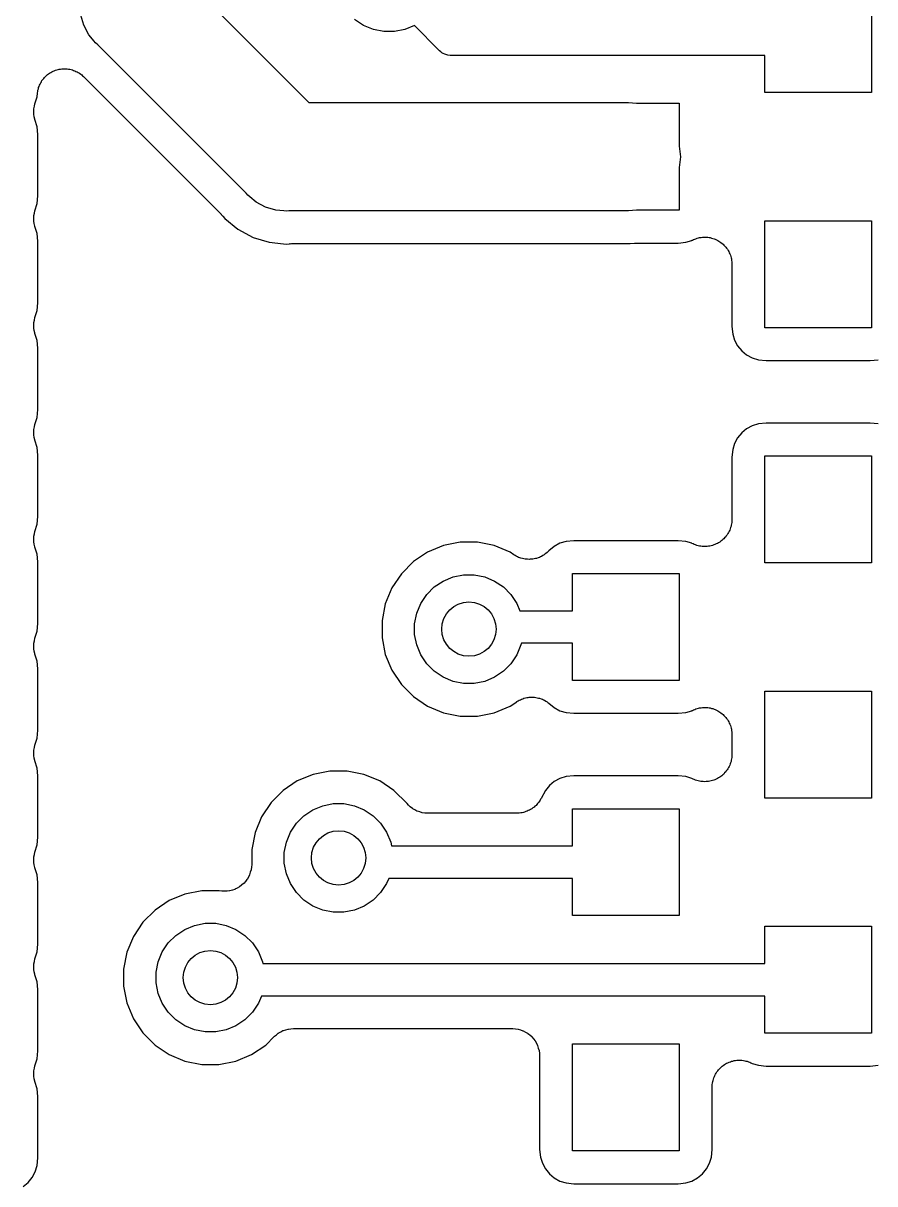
# Model space of a CAD drawing. Extents: x 98.9 to 141.5, y -118.8 to -76.2.
# Drawn here: x 124.33 to 128.31, y -100 to -94.58 of the extents above; entities that cross this region are included whole.
import ezdxf

# ---------------------------------------------------------------- set-up
doc = ezdxf.new("R2010")
doc.units = 0
doc.layers.add('BLACK', color=7, linetype='CONTINUOUS')

msp = doc.modelspace()

# ---------------------------------------------------------------- linework, layer by layer
at = {"layer": 'BLACK', "linetype": 'CONTINUOUS'}
for p, q in [((125.103, -94.3824), (125.666, -94.946)), ((128.3, -94.4), (128.3, -94.9)), ((124.613, -94.5853), (124.598, -94.5374)), ((125.922, -94.5857), (125.88, -94.5579)), ((124.636, -94.6294), (124.613, -94.5853)), ((125.968, -94.6048), (125.922, -94.5857)), ((126.017, -94.6146), (125.968, -94.6048)), ((126.067, -94.6146), (126.017, -94.6146)), ((126.116, -94.6048), (126.067, -94.6146)), ((126.161, -94.5866), (126.116, -94.6048)), ((126.275, -94.7012), (126.161, -94.5866)), ((124.645, -94.6402), (124.636, -94.6294)), ((124.66, -94.6584), (124.645, -94.6402)), ((124.668, -94.6681), (124.66, -94.6584)), ((124.66, -94.6584), (124.66, -94.6584)), ((124.678, -94.676), (124.668, -94.6681)), ((125.373, -95.3708), (124.678, -94.676)), ((126.278, -94.7041), (126.275, -94.7012)), ((126.284, -94.7093), (126.278, -94.7041)), ((126.289, -94.7137), (126.284, -94.7093)), ((126.295, -94.7167), (126.289, -94.7137)), ((126.302, -94.7207), (126.295, -94.7167)), ((126.317, -94.7251), (126.302, -94.7207)), ((126.328, -94.7262), (126.317, -94.7251)), ((126.332, -94.7266), (126.328, -94.7262)), ((126.328, -94.7262), (126.328, -94.7262)), ((126.336, -94.7262), (126.332, -94.7266)), ((127.8, -94.7262), (126.336, -94.7262)), ((127.8, -94.9), (127.8, -94.7262)), ((124.516, -94.7888), (124.522, -94.7883)), ((124.522, -94.7883), (124.529, -94.7889)), ((124.417, -94.8439), (124.421, -94.8389)), ((124.421, -94.8389), (124.425, -94.8336)), ((124.425, -94.8336), (124.429, -94.8294)), ((124.429, -94.8294), (124.433, -94.8248)), ((124.433, -94.8248), (124.438, -94.8208)), ((124.438, -94.8208), (124.442, -94.8162)), ((124.442, -94.8162), (124.447, -94.813)), ((124.447, -94.813), (124.452, -94.8092)), ((124.452, -94.8092), (124.458, -94.8062)), ((124.458, -94.8062), (124.463, -94.8027)), ((124.463, -94.8027), (124.469, -94.8004)), ((124.469, -94.8004), (124.474, -94.7977)), ((124.474, -94.7977), (124.48, -94.7958)), ((124.48, -94.7958), (124.486, -94.7934)), ((124.486, -94.7934), (124.492, -94.7923)), ((124.492, -94.7923), (124.498, -94.7906)), ((124.498, -94.7906), (124.504, -94.79)), ((124.504, -94.79), (124.51, -94.7888)), ((124.51, -94.7888), (124.516, -94.7888)), ((124.529, -94.7889), (124.535, -94.789)), ((124.535, -94.789), (124.541, -94.7902)), ((124.541, -94.7902), (124.547, -94.7908)), ((124.547, -94.7908), (124.553, -94.7926)), ((124.553, -94.7926), (124.56, -94.7939)), ((124.56, -94.7939), (124.565, -94.7963)), ((124.565, -94.7963), (124.571, -94.798)), ((124.571, -94.798), (124.576, -94.8011)), ((124.576, -94.8011), (124.582, -94.8036)), ((124.582, -94.8036), (124.587, -94.8069)), ((124.587, -94.8069), (124.593, -94.8097)), ((124.593, -94.8097), (124.598, -94.8138)), ((124.598, -94.8138), (124.603, -94.8174)), ((124.603, -94.8174), (124.607, -94.8217)), ((124.607, -94.8217), (124.612, -94.8254)), ((124.612, -94.8254), (125.255, -95.4688)), ((124.396, -94.901), (124.397, -94.8952)), ((124.397, -94.8952), (124.398, -94.8893)), ((124.398, -94.8893), (124.4, -94.8831)), ((124.4, -94.8831), (124.401, -94.8768)), ((124.401, -94.8768), (124.403, -94.8713)), ((124.403, -94.8713), (124.405, -94.8656)), ((124.405, -94.8656), (124.408, -94.86)), ((124.408, -94.86), (124.411, -94.854)), ((124.411, -94.854), (124.414, -94.8491)), ((124.414, -94.8491), (124.417, -94.8439)), ((124.384, -94.9526), (124.394, -94.9193)), ((124.394, -94.9193), (124.396, -94.9028)), ((124.396, -94.9028), (124.396, -94.901)), ((125.666, -94.946), (127.162, -94.946)), ((127.162, -94.946), (127.2, -94.9497)), ((127.2, -94.9497), (127.201, -94.95)), ((127.201, -94.95), (127.4, -94.95)), ((127.4, -94.95), (127.4, -95.1491)), ((128.3, -94.9), (127.8, -94.9)), ((124.379, -94.9754), (124.382, -94.964)), ((124.379, -94.9762), (124.379, -94.9754)), ((124.379, -94.9769), (124.379, -94.9762)), ((124.379, -94.9885), (124.379, -94.9769)), ((124.379, -95.0002), (124.379, -94.9885)), ((124.379, -95.0009), (124.379, -95.0002)), ((124.379, -95.0017), (124.379, -95.0009)), ((124.381, -95.0131), (124.379, -95.0017)), ((124.382, -94.964), (124.384, -94.9526)), ((124.383, -95.0246), (124.381, -95.0131)), ((124.384, -95.026), (124.383, -95.0246)), ((124.384, -95.0263), (124.384, -95.026)), ((124.384, -95.026), (124.384, -95.026)), ((124.384, -95.026), (124.384, -95.026)), ((124.394, -95.0596), (124.384, -95.0263)), ((124.397, -95.0957), (124.394, -95.0596)), ((124.397, -95.3832), (124.397, -95.0957)), ((127.4, -95.1491), (127.4, -95.1502)), ((127.4, -95.1502), (127.405, -95.2)), ((127.405, -95.2), (127.4, -95.2498)), ((127.4, -95.2498), (127.4, -95.2509)), ((127.4, -95.2509), (127.4, -95.45)), ((124.394, -95.4193), (124.397, -95.3832)), ((125.381, -95.3805), (125.373, -95.3708)), ((125.39, -95.3884), (125.381, -95.3805)), ((124.384, -95.4526), (124.394, -95.4193)), ((125.419, -95.4122), (125.39, -95.3884)), ((125.39, -95.3884), (125.39, -95.3884)), ((125.463, -95.4358), (125.419, -95.4122)), ((125.511, -95.4503), (125.463, -95.4358)), ((124.379, -95.4754), (124.382, -95.464)), ((124.379, -95.4762), (124.379, -95.4754)), ((124.379, -95.4769), (124.379, -95.4762)), ((124.379, -95.4885), (124.379, -95.4769)), ((124.379, -95.5002), (124.379, -95.4885)), ((124.382, -95.464), (124.384, -95.4526)), ((125.255, -95.4688), (125.256, -95.4701)), ((125.256, -95.4701), (125.26, -95.4743)), ((125.26, -95.4743), (125.263, -95.4781)), ((125.263, -95.4781), (125.272, -95.4888)), ((125.272, -95.4888), (125.334, -95.5395)), ((125.549, -95.454), (125.511, -95.4503)), ((125.561, -95.4552), (125.549, -95.454)), ((125.549, -95.454), (125.549, -95.454)), ((125.573, -95.454), (125.561, -95.4552)), ((127.162, -95.454), (125.573, -95.454)), ((127.2, -95.4503), (127.162, -95.454)), ((127.201, -95.45), (127.2, -95.4503)), ((127.4, -95.45), (127.201, -95.45)), ((124.379, -95.5009), (124.379, -95.5002)), ((124.379, -95.5017), (124.379, -95.5009)), ((124.381, -95.5131), (124.379, -95.5017)), ((124.383, -95.5246), (124.381, -95.5131)), ((124.384, -95.526), (124.383, -95.5246)), ((124.384, -95.5263), (124.384, -95.526)), ((124.384, -95.526), (124.384, -95.526)), ((124.384, -95.526), (124.384, -95.526)), ((124.394, -95.5596), (124.384, -95.5263)), ((125.334, -95.5395), (125.405, -95.5773)), ((127.8, -96), (127.8, -95.5)), ((127.8, -95.5), (128.3, -95.5)), ((128.3, -95.5), (128.3, -96)), ((124.397, -95.5957), (124.394, -95.5596)), ((124.397, -95.8832), (124.397, -95.5957)), ((125.405, -95.5773), (125.481, -95.6005)), ((125.481, -95.6005), (125.547, -95.607)), ((127.394, -95.6038), (127.43, -95.6002)), ((127.43, -95.6002), (127.459, -95.5915)), ((127.459, -95.5911), (127.461, -95.5902)), ((127.459, -95.5915), (127.459, -95.5911)), ((127.461, -95.5902), (127.466, -95.5881)), ((127.466, -95.5881), (127.472, -95.5853)), ((127.472, -95.5853), (127.478, -95.5835)), ((127.478, -95.5835), (127.484, -95.5811)), ((127.484, -95.5811), (127.49, -95.58)), ((127.49, -95.58), (127.495, -95.5783)), ((127.495, -95.5783), (127.502, -95.5777)), ((127.502, -95.5777), (127.508, -95.5765)), ((127.508, -95.5765), (127.514, -95.5766)), ((127.514, -95.5766), (127.52, -95.5761)), ((127.52, -95.5761), (127.527, -95.5768)), ((127.527, -95.5768), (127.533, -95.5768)), ((127.533, -95.5768), (127.539, -95.578)), ((127.539, -95.578), (127.545, -95.5787)), ((127.545, -95.5787), (127.551, -95.5806)), ((127.551, -95.5806), (127.557, -95.5819)), ((127.557, -95.5819), (127.563, -95.5842)), ((127.563, -95.5842), (127.568, -95.586)), ((127.568, -95.586), (127.574, -95.5891)), ((127.574, -95.5891), (127.58, -95.5916)), ((127.58, -95.5916), (127.585, -95.595)), ((127.585, -95.595), (127.59, -95.5978)), ((127.59, -95.5978), (127.595, -95.6019)), ((127.595, -95.6019), (127.601, -95.6056)), ((125.547, -95.607), (125.547, -95.607)), ((125.547, -95.607), (125.561, -95.6084)), ((125.561, -95.6084), (125.575, -95.607)), ((125.575, -95.607), (125.577, -95.6068)), ((125.577, -95.6068), (125.582, -95.6069)), ((125.582, -95.6069), (125.587, -95.6064)), ((125.587, -95.6064), (127.17, -95.6064)), ((127.17, -95.6064), (127.191, -95.6044)), ((127.191, -95.6044), (127.192, -95.6042)), ((127.192, -95.6042), (127.198, -95.6043)), ((127.198, -95.6043), (127.203, -95.6038)), ((127.203, -95.6038), (127.394, -95.6038)), ((127.601, -95.6056), (127.605, -95.6098)), ((127.605, -95.6098), (127.609, -95.6136)), ((127.609, -95.6136), (127.613, -95.6186)), ((127.613, -95.6186), (127.618, -95.6233)), ((127.618, -95.6233), (127.621, -95.6282)), ((127.621, -95.6282), (127.625, -95.6328)), ((127.625, -95.6328), (127.628, -95.6385)), ((127.628, -95.6385), (127.632, -95.644)), ((127.632, -95.644), (127.634, -95.6495)), ((127.634, -95.6495), (127.637, -95.6547)), ((127.637, -95.6547), (127.639, -95.6609)), ((127.639, -95.6609), (127.641, -95.6669)), ((127.641, -95.6669), (127.642, -95.6727)), ((127.642, -95.6727), (127.644, -95.6784)), ((127.644, -95.6784), (127.644, -95.6849)), ((127.644, -95.6849), (127.646, -95.6913)), ((127.646, -95.6913), (127.646, -95.6972)), ((127.646, -95.6972), (127.646, -95.7031)), ((127.646, -95.7031), (127.646, -95.9938)), ((124.384, -95.9526), (124.394, -95.9193)), ((124.394, -95.9193), (124.397, -95.8832)), ((124.379, -95.9754), (124.382, -95.964)), ((124.379, -95.9762), (124.379, -95.9754)), ((124.379, -95.9769), (124.379, -95.9762)), ((124.379, -95.9885), (124.379, -95.9769)), ((124.382, -95.964), (124.384, -95.9526)), ((124.379, -96.0002), (124.379, -95.9885)), ((124.379, -96.0009), (124.379, -96.0002)), ((124.379, -96.0017), (124.379, -96.0009)), ((124.381, -96.0131), (124.379, -96.0017)), ((124.383, -96.0246), (124.381, -96.0131)), ((124.384, -96.026), (124.383, -96.0246)), ((124.384, -96.0263), (124.384, -96.026)), ((124.384, -96.026), (124.384, -96.026)), ((124.384, -96.026), (124.384, -96.026)), ((124.394, -96.0596), (124.384, -96.0263)), ((127.646, -95.9938), (127.65, -96.0299)), ((127.65, -96.0299), (127.659, -96.0586)), ((128.3, -96), (127.8, -96)), ((124.397, -96.0957), (124.394, -96.0596)), ((127.659, -96.0586), (127.673, -96.0851)), ((127.673, -96.0851), (127.692, -96.1083)), ((124.397, -96.3832), (124.397, -96.0957)), ((127.692, -96.1083), (127.715, -96.1273)), ((127.715, -96.1273), (127.741, -96.1415)), ((127.741, -96.1415), (127.77, -96.1502)), ((127.77, -96.1502), (127.806, -96.1538)), ((127.806, -96.1538), (128.294, -96.1538)), ((128.294, -96.1538), (128.33, -96.1502)), ((124.394, -96.4193), (124.397, -96.3832)), ((124.379, -96.4754), (124.382, -96.464)), ((124.382, -96.464), (124.384, -96.4526)), ((124.384, -96.4526), (124.394, -96.4193)), ((127.741, -96.4585), (127.715, -96.4727)), ((127.77, -96.4498), (127.741, -96.4585)), ((127.806, -96.4462), (127.77, -96.4498)), ((128.294, -96.4462), (127.806, -96.4462)), ((128.33, -96.4498), (128.294, -96.4462)), ((124.379, -96.4762), (124.379, -96.4754)), ((124.379, -96.4769), (124.379, -96.4762)), ((124.379, -96.4885), (124.379, -96.4769)), ((124.379, -96.5002), (124.379, -96.4885)), ((124.379, -96.5009), (124.379, -96.5002)), ((124.379, -96.5017), (124.379, -96.5009)), ((124.381, -96.5131), (124.379, -96.5017)), ((124.383, -96.5246), (124.381, -96.5131)), ((124.384, -96.526), (124.383, -96.5246)), ((127.673, -96.5149), (127.659, -96.5414)), ((127.692, -96.4917), (127.673, -96.5149)), ((127.715, -96.4727), (127.692, -96.4917)), ((124.384, -96.5263), (124.384, -96.526)), ((124.384, -96.526), (124.384, -96.526)), ((124.384, -96.526), (124.384, -96.526)), ((124.394, -96.5596), (124.384, -96.5263)), ((124.397, -96.5957), (124.394, -96.5596)), ((127.65, -96.5701), (127.646, -96.6062)), ((127.659, -96.5414), (127.65, -96.5701)), ((124.397, -96.8832), (124.397, -96.5957)), ((127.646, -96.6062), (127.646, -96.8969)), ((127.8, -97.1), (127.8, -96.6)), ((127.8, -96.6), (128.3, -96.6)), ((128.3, -96.6), (128.3, -97.1)), ((124.394, -96.9193), (124.397, -96.8832)), ((127.646, -96.8969), (127.646, -96.8987)), ((127.646, -96.8987), (127.646, -96.9046)), ((127.646, -96.9046), (127.646, -96.9105)), ((124.382, -96.964), (124.384, -96.9526)), ((124.384, -96.9526), (124.394, -96.9193)), ((127.631, -96.9576), (127.627, -96.963)), ((127.633, -96.9521), (127.631, -96.9576)), ((127.636, -96.947), (127.633, -96.9521)), ((127.638, -96.9407), (127.636, -96.947)), ((127.64, -96.9348), (127.638, -96.9407)), ((127.642, -96.929), (127.64, -96.9348)), ((127.643, -96.9233), (127.642, -96.929)), ((127.644, -96.9169), (127.643, -96.9233)), ((127.646, -96.9105), (127.644, -96.9169)), ((124.379, -96.9754), (124.382, -96.964)), ((124.379, -96.9762), (124.379, -96.9754)), ((124.379, -96.9769), (124.379, -96.9762)), ((124.379, -96.9885), (124.379, -96.9769)), ((124.379, -97.0002), (124.379, -96.9885)), ((124.379, -97.0009), (124.379, -97.0002)), ((124.379, -97.0017), (124.379, -97.0009)), ((124.381, -97.0131), (124.379, -97.0017)), ((124.383, -97.0246), (124.381, -97.0131)), ((126.375, -97.0036), (126.296, -97.0192)), ((126.455, -97.0036), (126.375, -97.0036)), ((126.534, -97.0192), (126.455, -97.0036)), ((126.841, -97.0085), (126.815, -97.0227)), ((126.87, -96.9998), (126.841, -97.0085)), ((126.906, -96.9962), (126.87, -96.9998)), ((127.394, -96.9962), (126.906, -96.9962)), ((127.43, -96.9998), (127.394, -96.9962)), ((127.459, -97.0085), (127.43, -96.9998)), ((127.459, -97.0089), (127.459, -97.0085)), ((127.465, -97.0112), (127.459, -97.0089)), ((127.47, -97.014), (127.465, -97.0112)), ((127.476, -97.0159), (127.47, -97.014)), ((127.573, -97.0117), (127.567, -97.0147)), ((127.579, -97.0092), (127.573, -97.0117)), ((127.584, -97.0059), (127.579, -97.0092)), ((127.589, -97.0032), (127.584, -97.0059)), ((127.594, -96.9991), (127.589, -97.0032)), ((127.599, -96.9955), (127.594, -96.9991)), ((127.604, -96.9914), (127.599, -96.9955)), ((127.608, -96.9877), (127.604, -96.9914)), ((127.612, -96.9827), (127.608, -96.9877)), ((127.617, -96.9781), (127.612, -96.9827)), ((127.62, -96.9732), (127.617, -96.9781)), ((127.624, -96.9687), (127.62, -96.9732)), ((127.627, -96.963), (127.624, -96.9687)), ((124.384, -97.026), (124.383, -97.0246)), ((124.384, -97.0263), (124.384, -97.026)), ((124.384, -97.026), (124.384, -97.026)), ((124.384, -97.026), (124.384, -97.026)), ((124.394, -97.0596), (124.384, -97.0263)), ((124.397, -97.0957), (124.394, -97.0596)), ((126.222, -97.0499), (126.156, -97.0943)), ((126.296, -97.0192), (126.222, -97.0499)), ((126.608, -97.0499), (126.534, -97.0192)), ((126.626, -97.0625), (126.608, -97.0499)), ((126.632, -97.0652), (126.626, -97.0625)), ((126.636, -97.0684), (126.632, -97.0652)), ((126.642, -97.0711), (126.636, -97.0684)), ((126.761, -97.066), (126.755, -97.0697)), ((126.767, -97.0629), (126.761, -97.066)), ((126.771, -97.0593), (126.767, -97.0629)), ((126.776, -97.0561), (126.771, -97.0593)), ((126.781, -97.0515), (126.776, -97.0561)), ((126.786, -97.0473), (126.781, -97.0515)), ((126.789, -97.0439), (126.786, -97.0473)), ((126.815, -97.0227), (126.789, -97.0439)), ((127.482, -97.0184), (127.476, -97.0159)), ((127.488, -97.0196), (127.482, -97.0184)), ((127.494, -97.0213), (127.488, -97.0196)), ((127.5, -97.022), (127.494, -97.0213)), ((127.507, -97.0233), (127.5, -97.022)), ((127.512, -97.0233), (127.507, -97.0233)), ((127.518, -97.0239), (127.512, -97.0233)), ((127.525, -97.0233), (127.518, -97.0239)), ((127.531, -97.0234), (127.525, -97.0233)), ((127.537, -97.0222), (127.531, -97.0234)), ((127.543, -97.0217), (127.537, -97.0222)), ((127.549, -97.0198), (127.543, -97.0217)), ((127.556, -97.0186), (127.549, -97.0198)), ((127.561, -97.0164), (127.556, -97.0186)), ((127.567, -97.0147), (127.561, -97.0164)), ((124.397, -97.3832), (124.397, -97.0957)), ((126.156, -97.0943), (126.099, -97.1509)), ((126.648, -97.0742), (126.642, -97.0711)), ((126.654, -97.0759), (126.648, -97.0742)), ((126.659, -97.0781), (126.654, -97.0759)), ((126.666, -97.0795), (126.659, -97.0781)), ((126.672, -97.0814), (126.666, -97.0795)), ((126.678, -97.082), (126.672, -97.0814)), ((126.683, -97.0832), (126.678, -97.082)), ((126.69, -97.0832), (126.683, -97.0832)), ((126.697, -97.0839), (126.69, -97.0832)), ((126.702, -97.0834), (126.697, -97.0839)), ((126.708, -97.0834), (126.702, -97.0834)), ((126.715, -97.0822), (126.708, -97.0834)), ((126.721, -97.0816), (126.715, -97.0822)), ((126.727, -97.0799), (126.721, -97.0816)), ((126.732, -97.0789), (126.727, -97.0799)), ((126.739, -97.0764), (126.732, -97.0789)), ((126.745, -97.0745), (126.739, -97.0764)), ((126.75, -97.0718), (126.745, -97.0745)), ((126.755, -97.0697), (126.75, -97.0718)), ((128.3, -97.1), (127.8, -97.1)), ((126.099, -97.1509), (126.055, -97.2175)), ((126.295, -97.1849), (126.341, -97.1658)), ((126.341, -97.1658), (126.39, -97.156)), ((126.39, -97.156), (126.44, -97.156)), ((126.44, -97.156), (126.489, -97.1658)), ((126.489, -97.1658), (126.535, -97.1849)), ((126.9, -97.3238), (126.9, -97.15)), ((126.9, -97.15), (127.4, -97.15)), ((127.4, -97.15), (127.4, -97.65)), ((126.055, -97.2175), (126.024, -97.2915)), ((126.218, -97.2481), (126.253, -97.2127)), ((126.253, -97.2127), (126.295, -97.1849)), ((126.535, -97.1849), (126.577, -97.2127)), ((126.577, -97.2127), (126.612, -97.2481)), ((126.19, -97.2897), (126.218, -97.2481)), ((126.612, -97.2481), (126.64, -97.2897)), ((126.024, -97.2915), (126.009, -97.37)), ((126.161, -97.385), (126.171, -97.3359)), ((126.171, -97.3359), (126.19, -97.2897)), ((126.64, -97.2897), (126.654, -97.3238)), ((126.654, -97.3238), (126.9, -97.3238)), ((124.394, -97.4193), (124.397, -97.3832)), ((126.009, -97.37), (126.009, -97.45)), ((126.161, -97.435), (126.161, -97.385)), ((124.384, -97.4526), (124.394, -97.4193)), ((126.171, -97.4841), (126.161, -97.435)), ((124.379, -97.4754), (124.382, -97.464)), ((124.379, -97.4762), (124.379, -97.4754)), ((124.379, -97.4769), (124.379, -97.4762)), ((124.379, -97.4885), (124.379, -97.4769)), ((124.379, -97.5002), (124.379, -97.4885)), ((124.379, -97.5009), (124.379, -97.5002)), ((124.379, -97.5017), (124.379, -97.5009)), ((124.381, -97.5131), (124.379, -97.5017)), ((124.382, -97.464), (124.384, -97.4526)), ((126.009, -97.45), (126.024, -97.5285)), ((126.19, -97.5303), (126.171, -97.4841)), ((126.659, -97.4841), (126.64, -97.5303)), ((126.661, -97.4762), (126.659, -97.4841)), ((126.9, -97.4762), (126.661, -97.4762)), ((126.9, -97.65), (126.9, -97.4762)), ((124.383, -97.5246), (124.381, -97.5131)), ((124.384, -97.526), (124.383, -97.5246)), ((124.384, -97.5263), (124.384, -97.526)), ((124.384, -97.526), (124.384, -97.526)), ((124.384, -97.526), (124.384, -97.526)), ((124.394, -97.5596), (124.384, -97.5263)), ((126.024, -97.5285), (126.055, -97.6025)), ((126.218, -97.5719), (126.19, -97.5303)), ((126.64, -97.5303), (126.612, -97.5719)), ((124.397, -97.5957), (124.394, -97.5596)), ((124.397, -97.8832), (124.397, -97.5957)), ((126.055, -97.6025), (126.099, -97.6691)), ((126.253, -97.6073), (126.218, -97.5719)), ((126.295, -97.6351), (126.253, -97.6073)), ((126.577, -97.6073), (126.535, -97.6351)), ((126.612, -97.5719), (126.577, -97.6073)), ((126.341, -97.6542), (126.295, -97.6351)), ((126.39, -97.664), (126.341, -97.6542)), ((126.44, -97.664), (126.39, -97.664)), ((126.489, -97.6542), (126.44, -97.664)), ((126.535, -97.6351), (126.489, -97.6542)), ((127.4, -97.65), (126.9, -97.65)), ((126.099, -97.6691), (126.156, -97.7257)), ((127.8, -98.2), (127.8, -97.7)), ((127.8, -97.7), (128.3, -97.7)), ((128.3, -97.7), (128.3, -98.2)), ((126.156, -97.7257), (126.222, -97.7701)), ((126.222, -97.7701), (126.296, -97.8008)), ((126.534, -97.8008), (126.608, -97.7701)), ((126.608, -97.7701), (126.639, -97.7493)), ((126.639, -97.7493), (126.64, -97.7483)), ((126.64, -97.7483), (126.645, -97.7457)), ((126.645, -97.7457), (126.65, -97.7426)), ((126.65, -97.7426), (126.656, -97.74)), ((126.656, -97.74), (126.662, -97.7369)), ((126.662, -97.7369), (126.668, -97.7354)), ((126.668, -97.7354), (126.673, -97.7332)), ((126.673, -97.7332), (126.68, -97.7319)), ((126.68, -97.7319), (126.686, -97.73)), ((126.686, -97.73), (126.692, -97.7296)), ((126.692, -97.7296), (126.697, -97.7285)), ((126.697, -97.7285), (126.704, -97.7285)), ((126.704, -97.7285), (126.711, -97.7279)), ((126.711, -97.7279), (126.716, -97.7285)), ((126.716, -97.7285), (126.722, -97.7285)), ((126.722, -97.7285), (126.729, -97.7299)), ((126.729, -97.7299), (126.735, -97.7306)), ((126.735, -97.7306), (126.741, -97.7323)), ((126.741, -97.7323), (126.746, -97.7334)), ((126.746, -97.7334), (126.753, -97.736)), ((126.753, -97.736), (126.759, -97.738)), ((126.759, -97.738), (126.764, -97.7408)), ((126.764, -97.7408), (126.769, -97.7429)), ((126.769, -97.7429), (126.775, -97.7467)), ((126.775, -97.7467), (126.781, -97.7499)), ((126.781, -97.7499), (126.785, -97.7536)), ((126.785, -97.7536), (126.79, -97.7567)), ((126.79, -97.7567), (126.815, -97.7773)), ((126.296, -97.8008), (126.375, -97.8164)), ((126.375, -97.8164), (126.455, -97.8164)), ((126.455, -97.8164), (126.534, -97.8008)), ((126.815, -97.7773), (126.841, -97.7915)), ((126.841, -97.7915), (126.87, -97.8002)), ((126.87, -97.8002), (126.906, -97.8038)), ((126.906, -97.8038), (127.394, -97.8038)), ((127.394, -97.8038), (127.43, -97.8002)), ((127.43, -97.8002), (127.459, -97.7915)), ((127.459, -97.7911), (127.461, -97.7902)), ((127.459, -97.7915), (127.459, -97.7911)), ((127.461, -97.7902), (127.466, -97.7881)), ((127.466, -97.7881), (127.472, -97.7853)), ((127.472, -97.7853), (127.478, -97.7835)), ((127.478, -97.7835), (127.484, -97.7811)), ((127.484, -97.7811), (127.49, -97.78)), ((127.49, -97.78), (127.495, -97.7783)), ((127.495, -97.7783), (127.502, -97.7777)), ((127.502, -97.7777), (127.508, -97.7765)), ((127.508, -97.7765), (127.514, -97.7766)), ((127.514, -97.7766), (127.52, -97.7761)), ((127.52, -97.7761), (127.527, -97.7768)), ((127.527, -97.7768), (127.533, -97.7768)), ((127.533, -97.7768), (127.539, -97.778)), ((127.539, -97.778), (127.545, -97.7787)), ((127.545, -97.7787), (127.551, -97.7806)), ((127.551, -97.7806), (127.557, -97.7819)), ((127.557, -97.7819), (127.563, -97.7842)), ((127.563, -97.7842), (127.568, -97.786)), ((127.568, -97.786), (127.574, -97.7891)), ((127.574, -97.7891), (127.58, -97.7916)), ((127.58, -97.7916), (127.585, -97.795)), ((127.585, -97.795), (127.59, -97.7978)), ((127.59, -97.7978), (127.595, -97.8019)), ((127.595, -97.8019), (127.601, -97.8056)), ((127.601, -97.8056), (127.605, -97.8098)), ((127.605, -97.8098), (127.609, -97.8136)), ((127.609, -97.8136), (127.613, -97.8186)), ((127.613, -97.8186), (127.618, -97.8233)), ((127.618, -97.8233), (127.621, -97.8282)), ((127.621, -97.8282), (127.625, -97.8328)), ((127.625, -97.8328), (127.628, -97.8385)), ((127.628, -97.8385), (127.632, -97.844)), ((127.632, -97.844), (127.634, -97.8494)), ((127.634, -97.8494), (127.637, -97.8547)), ((127.637, -97.8547), (127.639, -97.8609)), ((127.639, -97.8609), (127.641, -97.8669)), ((127.641, -97.8669), (127.642, -97.8727)), ((127.642, -97.8727), (127.644, -97.8784)), ((127.644, -97.8784), (127.644, -97.8849)), ((124.384, -97.9526), (124.394, -97.9193)), ((124.394, -97.9193), (124.397, -97.8832)), ((127.644, -97.8849), (127.646, -97.8913)), ((127.646, -97.8913), (127.646, -97.8972)), ((127.646, -97.8972), (127.646, -97.9031)), ((127.646, -97.9031), (127.646, -97.9969)), ((124.379, -97.9754), (124.382, -97.964)), ((124.379, -97.9762), (124.379, -97.9754)), ((124.379, -97.9769), (124.379, -97.9762)), ((124.379, -97.9885), (124.379, -97.9769)), ((124.379, -98.0002), (124.379, -97.9885)), ((124.382, -97.964), (124.384, -97.9526)), ((124.379, -98.0009), (124.379, -98.0002)), ((124.379, -98.0017), (124.379, -98.0009)), ((124.381, -98.0131), (124.379, -98.0017)), ((124.383, -98.0246), (124.381, -98.0131)), ((124.384, -98.026), (124.383, -98.0246)), ((124.384, -98.0263), (124.384, -98.026)), ((124.384, -98.026), (124.384, -98.026)), ((124.384, -98.026), (124.384, -98.026)), ((124.394, -98.0596), (124.384, -98.0263)), ((127.638, -98.0407), (127.636, -98.047)), ((127.64, -98.0348), (127.638, -98.0407)), ((127.642, -98.029), (127.64, -98.0348)), ((127.643, -98.0233), (127.642, -98.029)), ((127.644, -98.0169), (127.643, -98.0233)), ((127.646, -98.0105), (127.644, -98.0169)), ((127.646, -97.9969), (127.646, -97.9987)), ((127.646, -97.9987), (127.646, -98.0046)), ((127.646, -98.0046), (127.646, -98.0105)), ((124.397, -98.0957), (124.394, -98.0596)), ((124.397, -98.3832), (124.397, -98.0957)), ((125.686, -98.0892), (125.612, -98.1199)), ((125.765, -98.0736), (125.686, -98.0892)), ((125.845, -98.0736), (125.765, -98.0736)), ((125.924, -98.0892), (125.845, -98.0736)), ((125.998, -98.1199), (125.924, -98.0892)), ((126.87, -98.0998), (126.841, -98.1085)), ((126.906, -98.0962), (126.87, -98.0998)), ((127.394, -98.0962), (126.906, -98.0962)), ((127.43, -98.0998), (127.394, -98.0962)), ((127.459, -98.1085), (127.43, -98.0998)), ((127.594, -98.0991), (127.589, -98.1032)), ((127.599, -98.0955), (127.594, -98.0991)), ((127.604, -98.0914), (127.599, -98.0955)), ((127.608, -98.0877), (127.604, -98.0914)), ((127.612, -98.0827), (127.608, -98.0877)), ((127.617, -98.0781), (127.612, -98.0827)), ((127.62, -98.0732), (127.617, -98.0781)), ((127.624, -98.0687), (127.62, -98.0732)), ((127.627, -98.063), (127.624, -98.0687)), ((127.631, -98.0576), (127.627, -98.063)), ((127.633, -98.0521), (127.631, -98.0576)), ((127.636, -98.047), (127.633, -98.0521)), ((125.612, -98.1199), (125.546, -98.1643)), ((126.064, -98.1643), (125.998, -98.1199)), ((126.792, -98.1417), (126.773, -98.1649)), ((126.815, -98.1227), (126.792, -98.1417)), ((126.841, -98.1085), (126.815, -98.1227)), ((127.459, -98.1089), (127.459, -98.1085)), ((127.465, -98.1112), (127.459, -98.1089)), ((127.47, -98.114), (127.465, -98.1112)), ((127.476, -98.1159), (127.47, -98.114)), ((127.482, -98.1184), (127.476, -98.1159)), ((127.488, -98.1196), (127.482, -98.1184)), ((127.494, -98.1213), (127.488, -98.1196)), ((127.5, -98.122), (127.494, -98.1213)), ((127.507, -98.1233), (127.5, -98.122)), ((127.512, -98.1233), (127.507, -98.1233)), ((127.518, -98.1239), (127.512, -98.1233)), ((127.525, -98.1233), (127.518, -98.1239)), ((127.531, -98.1234), (127.525, -98.1233)), ((127.537, -98.1222), (127.531, -98.1234)), ((127.543, -98.1217), (127.537, -98.1222)), ((127.549, -98.1198), (127.543, -98.1217)), ((127.556, -98.1186), (127.549, -98.1198)), ((127.561, -98.1164), (127.556, -98.1186)), ((127.567, -98.1147), (127.561, -98.1164)), ((127.573, -98.1117), (127.567, -98.1147)), ((127.579, -98.1092), (127.573, -98.1117)), ((127.584, -98.1059), (127.579, -98.1092)), ((127.589, -98.1032), (127.584, -98.1059)), ((125.546, -98.1643), (125.489, -98.2209)), ((126.126, -98.2258), (126.064, -98.1643)), ((126.751, -98.2057), (126.748, -98.2104)), ((126.753, -98.2018), (126.751, -98.2057)), ((126.773, -98.1649), (126.753, -98.2018)), ((128.3, -98.2), (127.8, -98.2)), ((125.489, -98.2209), (125.445, -98.2875)), ((125.643, -98.2827), (125.685, -98.2549)), ((125.685, -98.2549), (125.731, -98.2358)), ((125.731, -98.2358), (125.78, -98.226)), ((125.78, -98.226), (125.83, -98.226)), ((125.83, -98.226), (125.879, -98.2358)), ((125.879, -98.2358), (125.925, -98.2549)), ((125.925, -98.2549), (125.967, -98.2827)), ((126.132, -98.2333), (126.126, -98.2258)), ((126.132, -98.2336), (126.132, -98.2333)), ((126.132, -98.2341), (126.132, -98.2336)), ((126.141, -98.2416), (126.132, -98.2341)), ((126.151, -98.2492), (126.141, -98.2416)), ((126.151, -98.2495), (126.151, -98.2492)), ((126.152, -98.2499), (126.151, -98.2495)), ((126.162, -98.2554), (126.152, -98.2499)), ((126.172, -98.2611), (126.162, -98.2554)), ((126.173, -98.2613), (126.172, -98.2611)), ((126.173, -98.2616), (126.173, -98.2613)), ((126.185, -98.265), (126.173, -98.2616)), ((126.688, -98.2618), (126.682, -98.2638)), ((126.693, -98.2591), (126.688, -98.2618)), ((126.699, -98.257), (126.693, -98.2591)), ((126.704, -98.2533), (126.699, -98.257)), ((126.71, -98.2502), (126.704, -98.2533)), ((126.715, -98.2466), (126.71, -98.2502)), ((126.72, -98.2435), (126.715, -98.2466)), ((126.724, -98.2388), (126.72, -98.2435)), ((126.73, -98.2345), (126.724, -98.2388)), ((126.733, -98.2301), (126.73, -98.2345)), ((126.737, -98.2262), (126.733, -98.2301)), ((126.741, -98.2206), (126.737, -98.2262)), ((126.745, -98.2154), (126.741, -98.2206)), ((126.748, -98.2104), (126.745, -98.2154)), ((126.9, -98.4238), (126.9, -98.25)), ((126.9, -98.25), (127.4, -98.25)), ((127.4, -98.25), (127.4, -98.75)), ((125.445, -98.2875), (125.414, -98.3615)), ((125.608, -98.3181), (125.643, -98.2827)), ((125.967, -98.2827), (126.002, -98.3181)), ((126.196, -98.2686), (126.185, -98.265)), ((126.196, -98.2687), (126.196, -98.2686)), ((126.197, -98.2689), (126.196, -98.2687)), ((126.209, -98.2701), (126.197, -98.2689)), ((126.221, -98.2714), (126.209, -98.2701)), ((126.222, -98.2714), (126.221, -98.2714)), ((126.64, -98.2714), (126.222, -98.2714)), ((126.222, -98.2714), (126.222, -98.2714)), ((126.222, -98.2714), (126.222, -98.2714)), ((126.222, -98.2714), (126.222, -98.2714)), ((126.646, -98.2708), (126.64, -98.2714)), ((126.651, -98.2709), (126.646, -98.2708)), ((126.658, -98.2696), (126.651, -98.2709)), ((126.665, -98.269), (126.658, -98.2696)), ((126.67, -98.2673), (126.665, -98.269)), ((126.676, -98.2663), (126.67, -98.2673)), ((126.682, -98.2638), (126.676, -98.2663)), ((125.414, -98.3615), (125.399, -98.44)), ((125.561, -98.4059), (125.58, -98.3597)), ((125.58, -98.3597), (125.608, -98.3181)), ((126.002, -98.3181), (126.03, -98.3597)), ((126.03, -98.3597), (126.049, -98.4059)), ((124.384, -98.4526), (124.394, -98.4193)), ((124.394, -98.4193), (124.397, -98.3832)), ((125.551, -98.455), (125.561, -98.4059)), ((126.049, -98.4059), (126.053, -98.4238)), ((126.053, -98.4238), (126.9, -98.4238)), ((124.379, -98.4754), (124.382, -98.464)), ((124.379, -98.4762), (124.379, -98.4754)), ((124.379, -98.4769), (124.379, -98.4762)), ((124.379, -98.4885), (124.379, -98.4769)), ((124.382, -98.464), (124.384, -98.4526)), ((125.399, -98.44), (125.399, -98.5094)), ((125.551, -98.505), (125.551, -98.455)), ((124.379, -98.5002), (124.379, -98.4885)), ((124.379, -98.5009), (124.379, -98.5002)), ((124.379, -98.5017), (124.379, -98.5009)), ((124.381, -98.5131), (124.379, -98.5017)), ((124.383, -98.5246), (124.381, -98.5131)), ((124.384, -98.526), (124.383, -98.5246)), ((124.384, -98.5263), (124.384, -98.526)), ((124.384, -98.526), (124.384, -98.526)), ((124.384, -98.526), (124.384, -98.526)), ((124.394, -98.5596), (124.384, -98.5263)), ((125.397, -98.5231), (125.396, -98.535)), ((125.399, -98.5112), (125.397, -98.5231)), ((125.399, -98.5094), (125.399, -98.5104)), ((125.399, -98.5104), (125.399, -98.5104)), ((125.399, -98.5104), (125.399, -98.5104)), ((125.399, -98.5104), (125.399, -98.5112)), ((125.561, -98.5541), (125.551, -98.505)), ((124.397, -98.5957), (124.394, -98.5596)), ((125.376, -98.5811), (125.369, -98.5902)), ((125.377, -98.5808), (125.376, -98.5811)), ((125.383, -98.5699), (125.377, -98.5805)), ((125.377, -98.5805), (125.377, -98.5808)), ((125.388, -98.5594), (125.383, -98.5699)), ((125.389, -98.5587), (125.388, -98.5591)), ((125.388, -98.5591), (125.388, -98.5594)), ((125.392, -98.5472), (125.389, -98.5587)), ((125.396, -98.5358), (125.392, -98.5472)), ((125.396, -98.535), (125.396, -98.5354)), ((125.396, -98.5354), (125.396, -98.5358)), ((125.58, -98.6003), (125.561, -98.5541)), ((126.04, -98.5762), (126.03, -98.6003)), ((126.9, -98.5762), (126.04, -98.5762)), ((126.9, -98.75), (126.9, -98.5762)), ((124.397, -98.8832), (124.397, -98.5957)), ((125.165, -98.6336), (125.086, -98.6492)), ((125.245, -98.6336), (125.165, -98.6336)), ((125.247, -98.634), (125.245, -98.6336)), ((125.259, -98.6351), (125.247, -98.634)), ((125.271, -98.6364), (125.259, -98.6351)), ((125.283, -98.6352), (125.271, -98.6364)), ((125.271, -98.6364), (125.271, -98.6364)), ((125.271, -98.6364), (125.271, -98.6364)), ((125.295, -98.6341), (125.283, -98.6352)), ((125.296, -98.634), (125.295, -98.6341)), ((125.308, -98.6305), (125.296, -98.634)), ((125.296, -98.634), (125.296, -98.634)), ((125.319, -98.6272), (125.308, -98.6305)), ((125.32, -98.627), (125.319, -98.6272)), ((125.331, -98.6212), (125.32, -98.6269)), ((125.32, -98.6269), (125.32, -98.627)), ((125.341, -98.6157), (125.331, -98.6212)), ((125.342, -98.6152), (125.341, -98.6154)), ((125.341, -98.6154), (125.341, -98.6157)), ((125.351, -98.6077), (125.342, -98.6152)), ((125.36, -98.6001), (125.351, -98.6077)), ((125.361, -98.5998), (125.36, -98.6001)), ((125.369, -98.5902), (125.361, -98.5996)), ((125.361, -98.5996), (125.361, -98.5998)), ((125.608, -98.6419), (125.58, -98.6003)), ((125.643, -98.6773), (125.608, -98.6419)), ((126.002, -98.6419), (125.967, -98.6773)), ((126.03, -98.6003), (126.002, -98.6419)), ((125.012, -98.6799), (124.946, -98.7243)), ((125.086, -98.6492), (125.012, -98.6799)), ((125.685, -98.7051), (125.643, -98.6773)), ((125.967, -98.6773), (125.925, -98.7051)), ((124.946, -98.7243), (124.889, -98.7809)), ((125.731, -98.7242), (125.685, -98.7051)), ((125.78, -98.734), (125.731, -98.7242)), ((125.83, -98.734), (125.78, -98.734)), ((125.879, -98.7242), (125.83, -98.734)), ((125.925, -98.7051), (125.879, -98.7242)), ((127.4, -98.75), (126.9, -98.75)), ((124.889, -98.7809), (124.845, -98.8475)), ((125.085, -98.8149), (125.131, -98.7958)), ((125.131, -98.7958), (125.18, -98.786)), ((125.18, -98.786), (125.23, -98.786)), ((125.23, -98.786), (125.279, -98.7958)), ((125.279, -98.7958), (125.325, -98.8149)), ((127.8, -98.9738), (127.8, -98.8)), ((127.8, -98.8), (128.3, -98.8)), ((128.3, -98.8), (128.3, -99.3)), ((124.845, -98.8475), (124.814, -98.9215)), ((125.008, -98.8781), (125.043, -98.8427)), ((125.043, -98.8427), (125.085, -98.8149)), ((125.325, -98.8149), (125.367, -98.8427)), ((125.367, -98.8427), (125.402, -98.8781)), ((124.394, -98.9193), (124.397, -98.8832)), ((124.98, -98.9197), (125.008, -98.8781)), ((125.402, -98.8781), (125.43, -98.9197)), ((124.379, -98.9754), (124.382, -98.964)), ((124.382, -98.964), (124.384, -98.9526)), ((124.384, -98.9526), (124.394, -98.9193)), ((124.814, -98.9215), (124.799, -99)), ((124.951, -99.015), (124.961, -98.9659)), ((124.961, -98.9659), (124.98, -98.9197)), ((125.43, -98.9197), (125.449, -98.9659)), ((125.449, -98.9659), (125.451, -98.9738)), ((124.379, -98.9762), (124.379, -98.9754)), ((124.379, -98.9769), (124.379, -98.9762)), ((124.379, -98.9885), (124.379, -98.9769)), ((124.379, -99.0002), (124.379, -98.9885)), ((124.379, -99.0009), (124.379, -99.0002)), ((124.379, -99.0017), (124.379, -99.0009)), ((124.381, -99.0131), (124.379, -99.0017)), ((124.383, -99.0246), (124.381, -99.0131)), ((124.799, -99), (124.799, -99.08)), ((124.951, -99.065), (124.951, -99.015)), ((125.451, -98.9738), (127.8, -98.9738)), ((124.384, -99.026), (124.383, -99.0246)), ((124.384, -99.0263), (124.384, -99.026)), ((124.384, -99.026), (124.384, -99.026)), ((124.384, -99.026), (124.384, -99.026)), ((124.394, -99.0596), (124.384, -99.0263)), ((124.397, -99.0957), (124.394, -99.0596)), ((124.961, -99.1141), (124.951, -99.065)), ((124.397, -99.3832), (124.397, -99.0957)), ((124.799, -99.08), (124.814, -99.1585)), ((124.98, -99.1603), (124.961, -99.1141)), ((125.444, -99.1262), (125.43, -99.1603)), ((127.8, -99.1262), (125.444, -99.1262)), ((127.8, -99.3), (127.8, -99.1262)), ((124.814, -99.1585), (124.845, -99.2325)), ((125.008, -99.2019), (124.98, -99.1603)), ((125.43, -99.1603), (125.402, -99.2019)), ((124.845, -99.2325), (124.889, -99.2991)), ((125.043, -99.2373), (125.008, -99.2019)), ((125.085, -99.2651), (125.043, -99.2373)), ((125.367, -99.2373), (125.325, -99.2651)), ((125.402, -99.2019), (125.367, -99.2373)), ((125.131, -99.2842), (125.085, -99.2651)), ((125.18, -99.294), (125.131, -99.2842)), ((125.23, -99.294), (125.18, -99.294)), ((125.279, -99.2842), (125.23, -99.294)), ((125.325, -99.2651), (125.279, -99.2842)), ((125.525, -99.2991), (125.535, -99.2937)), ((125.535, -99.2937), (125.545, -99.2882)), ((125.545, -99.2882), (125.546, -99.288)), ((125.546, -99.288), (125.547, -99.2877)), ((125.547, -99.2877), (125.558, -99.2844)), ((125.558, -99.2844), (125.569, -99.281)), ((125.569, -99.281), (125.57, -99.281)), ((125.57, -99.2808), (125.582, -99.2797)), ((125.57, -99.281), (125.57, -99.2808)), ((125.582, -99.2797), (125.594, -99.2786)), ((125.594, -99.2786), (126.619, -99.2786)), ((126.619, -99.2786), (126.62, -99.2786)), ((126.62, -99.2786), (126.62, -99.2786)), ((126.62, -99.2786), (126.62, -99.2786)), ((126.62, -99.2786), (126.621, -99.2786)), ((126.621, -99.2786), (126.633, -99.2799)), ((126.633, -99.2799), (126.645, -99.2812)), ((126.645, -99.2812), (126.645, -99.2813)), ((126.645, -99.2813), (126.646, -99.2814)), ((126.646, -99.2814), (126.657, -99.285)), ((126.657, -99.285), (126.668, -99.2885)), ((126.668, -99.2885), (126.669, -99.2887)), ((126.669, -99.2887), (126.669, -99.2889)), ((126.669, -99.2889), (126.68, -99.2946)), ((124.889, -99.2991), (124.946, -99.3557)), ((125.464, -99.3557), (125.504, -99.3158)), ((125.504, -99.3155), (125.505, -99.3146)), ((125.504, -99.3158), (125.504, -99.3155)), ((125.504, -99.3155), (125.504, -99.3155)), ((125.504, -99.3155), (125.504, -99.3155)), ((125.505, -99.3146), (125.514, -99.3072)), ((125.514, -99.3072), (125.523, -99.2998)), ((125.523, -99.2998), (125.524, -99.2995)), ((125.524, -99.2995), (125.525, -99.2991)), ((126.68, -99.2946), (126.69, -99.3003)), ((126.69, -99.3003), (126.691, -99.3006)), ((126.691, -99.3006), (126.691, -99.3008)), ((126.691, -99.3008), (126.7, -99.3085)), ((126.7, -99.3085), (126.709, -99.3161)), ((126.709, -99.3161), (126.71, -99.3165)), ((126.71, -99.3165), (126.71, -99.3167)), ((126.71, -99.3167), (126.717, -99.3261)), ((126.717, -99.3261), (126.725, -99.3353)), ((126.725, -99.3353), (126.725, -99.3357)), ((126.725, -99.3357), (126.726, -99.3361)), ((126.726, -99.3361), (126.731, -99.3467)), ((126.731, -99.3467), (126.737, -99.3572)), ((128.3, -99.3), (127.8, -99.3)), ((124.394, -99.4193), (124.397, -99.3832)), ((124.946, -99.3557), (125.012, -99.4001)), ((125.012, -99.4001), (125.086, -99.4308)), ((125.324, -99.4308), (125.398, -99.4001)), ((125.398, -99.4001), (125.464, -99.3557)), ((126.737, -99.3572), (126.737, -99.3576)), ((126.737, -99.3576), (126.737, -99.358)), ((126.737, -99.358), (126.74, -99.3695)), ((126.74, -99.3695), (126.744, -99.3809)), ((126.744, -99.3809), (126.744, -99.3814)), ((126.744, -99.3814), (126.744, -99.3818)), ((126.744, -99.3818), (126.745, -99.3937)), ((126.745, -99.3937), (126.746, -99.4056)), ((126.9, -99.85), (126.9, -99.35)), ((126.9, -99.35), (127.4, -99.35)), ((127.4, -99.35), (127.4, -99.85)), ((124.382, -99.464), (124.384, -99.4526)), ((124.384, -99.4526), (124.394, -99.4193)), ((125.086, -99.4308), (125.165, -99.4464)), ((125.165, -99.4464), (125.245, -99.4464)), ((125.245, -99.4464), (125.324, -99.4308)), ((126.746, -99.4056), (126.746, -99.8438)), ((127.596, -99.4586), (127.601, -99.4545)), ((127.601, -99.4545), (127.606, -99.4509)), ((127.606, -99.4509), (127.611, -99.4468)), ((127.611, -99.4468), (127.616, -99.4441)), ((127.616, -99.4441), (127.621, -99.4408)), ((127.621, -99.4408), (127.627, -99.4383)), ((127.627, -99.4383), (127.633, -99.4353)), ((127.633, -99.4353), (127.639, -99.4336)), ((127.639, -99.4336), (127.644, -99.4314)), ((127.644, -99.4314), (127.651, -99.4302)), ((127.651, -99.4302), (127.657, -99.4283)), ((127.657, -99.4283), (127.663, -99.4278)), ((127.663, -99.4278), (127.669, -99.4266)), ((127.669, -99.4266), (127.675, -99.4267)), ((127.675, -99.4267), (127.682, -99.4261)), ((127.682, -99.4261), (127.688, -99.4267)), ((127.688, -99.4267), (127.693, -99.4267)), ((127.693, -99.4267), (127.7, -99.428)), ((127.7, -99.428), (127.706, -99.4287)), ((127.706, -99.4287), (127.712, -99.4304)), ((127.712, -99.4304), (127.718, -99.4316)), ((127.718, -99.4316), (127.724, -99.4341)), ((127.724, -99.4341), (127.73, -99.436)), ((127.73, -99.436), (127.735, -99.4388)), ((127.735, -99.4388), (127.741, -99.4411)), ((127.741, -99.4411), (127.741, -99.4415)), ((127.741, -99.4415), (127.77, -99.4502)), ((127.77, -99.4502), (127.806, -99.4538)), ((127.806, -99.4538), (128.294, -99.4538)), ((128.294, -99.4538), (128.33, -99.4502)), ((124.379, -99.4754), (124.382, -99.464)), ((124.379, -99.4762), (124.379, -99.4754)), ((124.379, -99.4769), (124.379, -99.4762)), ((124.379, -99.4885), (124.379, -99.4769)), ((124.379, -99.5002), (124.379, -99.4885)), ((124.379, -99.5009), (124.379, -99.5002)), ((124.379, -99.5017), (124.379, -99.5009)), ((124.381, -99.5131), (124.379, -99.5017)), ((127.56, -99.5152), (127.562, -99.5093)), ((127.562, -99.5093), (127.564, -99.503)), ((127.564, -99.503), (127.567, -99.4979)), ((127.567, -99.4979), (127.569, -99.4924)), ((127.569, -99.4924), (127.573, -99.487)), ((127.573, -99.487), (127.576, -99.4813)), ((127.576, -99.4813), (127.58, -99.4768)), ((127.58, -99.4768), (127.583, -99.4719)), ((127.583, -99.4719), (127.588, -99.4673)), ((127.588, -99.4673), (127.592, -99.4623)), ((127.592, -99.4623), (127.596, -99.4586)), ((124.383, -99.5246), (124.381, -99.5131)), ((124.384, -99.526), (124.383, -99.5246)), ((124.384, -99.5263), (124.384, -99.526)), ((124.384, -99.526), (124.384, -99.526)), ((124.384, -99.526), (124.384, -99.526)), ((124.394, -99.5596), (124.384, -99.5263)), ((124.397, -99.5957), (124.394, -99.5596)), ((127.554, -99.5395), (127.556, -99.5331)), ((127.554, -99.5454), (127.554, -99.5395)), ((127.554, -99.5513), (127.554, -99.5454)), ((127.554, -99.5531), (127.554, -99.5513)), ((127.554, -99.8438), (127.554, -99.5531)), ((127.556, -99.5331), (127.557, -99.5267)), ((127.557, -99.5267), (127.558, -99.521)), ((127.558, -99.521), (127.56, -99.5152)), ((124.397, -99.8832), (124.397, -99.5957)), ((124.394, -99.9193), (124.397, -99.8832)), ((126.746, -99.8438), (126.75, -99.8799)), ((126.75, -99.8799), (126.759, -99.9086)), ((127.4, -99.85), (126.9, -99.85)), ((127.541, -99.9086), (127.55, -99.8799)), ((127.55, -99.8799), (127.554, -99.8438)), ((124.385, -99.948), (124.394, -99.9193)), ((126.759, -99.9086), (126.773, -99.9351)), ((126.773, -99.9351), (126.792, -99.9583)), ((127.508, -99.9583), (127.527, -99.9351)), ((127.527, -99.9351), (127.541, -99.9086)), ((124.329, -100.017), (124.352, -99.9977)), ((124.352, -99.9977), (124.371, -99.9745)), ((124.371, -99.9745), (124.385, -99.948)), ((126.792, -99.9583), (126.815, -99.9773)), ((126.815, -99.9773), (126.841, -99.9915)), ((126.841, -99.9915), (126.87, -100)), ((126.87, -100), (126.906, -100.004)), ((127.394, -100.004), (127.43, -100)), ((127.43, -100), (127.459, -99.9915)), ((127.459, -99.9915), (127.485, -99.9773)), ((127.485, -99.9773), (127.508, -99.9583)), ((126.906, -100.004), (127.394, -100.004))]:
    msp.add_line(p, q, dxfattribs=at)
at = {"layer": 'BLACK'}
for centre in [(126.415, -97.41), (125.805, -98.48), (125.205, -99.04)]:
    msp.add_circle(centre, 0.127, dxfattribs=at)

doc.saveas('drawing.dxf')
